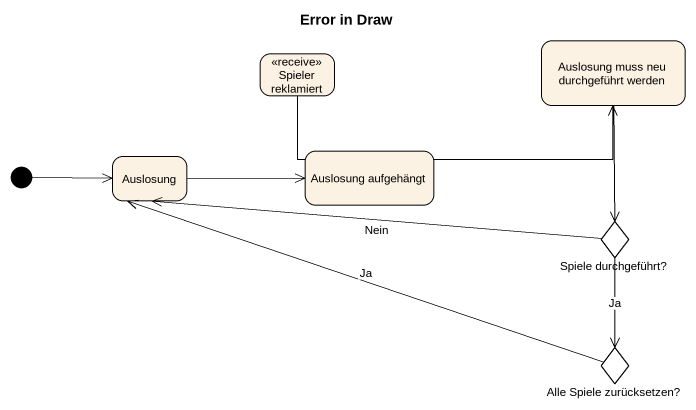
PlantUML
@startuml
title Error in Draw
hide empty description
state "Auslosung muss neu durchgeführt werden" as Auslosung_muss_neu
state "Spieler reklamiert" as Spieler_reklamiert <<receive>>
state Auslosung
state "Auslosung aufgehängt" as Auslosung_aufgehängt
state "Spiele durchgeführt?" as Spiele_durchgeführt <<choice>>
state "Alle Spiele zurücksetzen?" as Alle_Spiele_zurücksetzen <<choice>>
[*] -right-> Auslosung
Auslosung_muss_neu --> Spiele_durchgeführt
Spieler_reklamiert -right-> Auslosung_muss_neu
Auslosung -right-> Auslosung_aufgehängt
Spiele_durchgeführt -left-> Auslosung : Nein
Spiele_durchgeführt --> Alle_Spiele_zurücksetzen : Ja
Alle_Spiele_zurücksetzen -left-> Auslosung : Ja
@enduml
